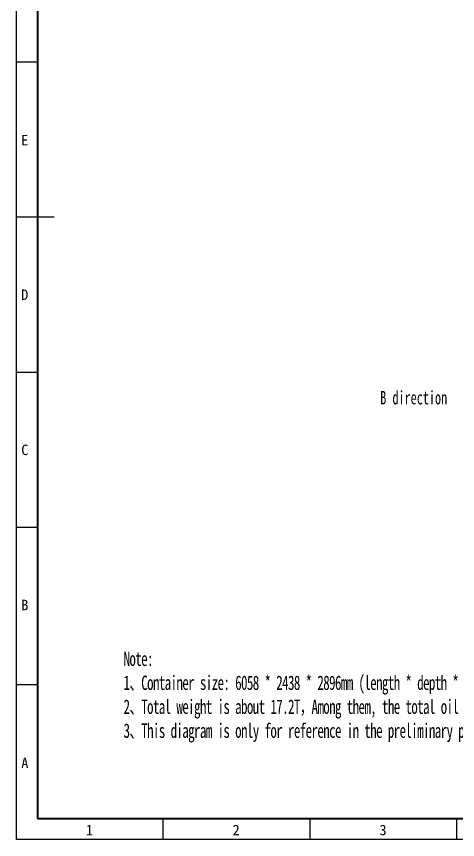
# Model space of a CAD drawing. Header units: millimetres. Extents: x 55614 to 110757, y -66981 to -47484.
# Drawn here: x 55614 to 62517, y -66981 to -54095 of the extents above; entities that cross this region are included whole.
import ezdxf

# ---------------------------------------------------------------- set-up
doc = ezdxf.new("R2010")
doc.units = ezdxf.units.MM
doc.layers.get('0').update_dxf_attribs({"lineweight": 15})
doc.layers.add('FORM', color=7, linetype='Continuous')
doc.layers.add('LY_Partlib2', color=7, linetype='Continuous')
doc.styles.add('KEHUA', font='STFANGSO.TTF')
doc.styles.add('标准', font='simsun.ttc', dxfattribs={"width": 0.667})

# ---------------------------------------------------------------- blocks, each defined once
blk = doc.blocks.new('1')
at = {"layer": 'FORM', "color": 4}
for p, q in [((1805.08, 2864.97), (1810.11, 2864.97)), ((1805.08, 2827.76), (1814.13, 2827.76)), ((1805.08, 2790.56), (1810.11, 2790.56)), ((1805.08, 2753.35), (1810.11, 2753.35)), ((1805.08, 2715.65), (1810.11, 2715.65)), ((1840.27, 2678.44), (1840.27, 2683.47)), ((1875.47, 2678.44), (1875.47, 2683.47)), ((1910.66, 2678.44), (1910.66, 2683.47))]:
    blk.add_line(p, q, dxfattribs=at)
at = {"layer": 'FORM', "color": 6}
blk.add_lwpolyline([(1805.08, 2977.08), (2227.4, 2977.08), (2227.4, 2678.44), (1805.08, 2678.44)], close=True, dxfattribs=at)
at = {"layer": 'FORM', "color": 8, "lineweight": 40}
blk.add_lwpolyline([(1810.11, 2683.47), (2222.37, 2683.47), (2222.37, 2972.06), (1810.11, 2972.06)], close=True, dxfattribs=at)
at = {"layer": 'FORM', "color": 4, "style": 'KEHUA'}
for s, height, p in [('E', 2.51, (1806.23, 2844.88)), ('D', 2.51, (1806.23, 2807.84)), ('C', 2.51, (1806.23, 2770.64)), ('B', 2.51, (1806.23, 2733.43)), ('A  ', 2.514, (1806.23, 2695.56)), ('1', 2.51, (1821.7, 2679.47)), ('2', 2.51, (1856.89, 2679.47)), ('3', 2.51, (1892.09, 2679.47))]:
    blk.add_text(s, height=height, dxfattribs=at).set_placement(p)

msp = doc.modelspace()

# ---------------------------------------------------------------- block references
at = {"layer": 'LY_Partlib2', "xscale": 65.28547535580151, "yscale": 65.28547535580151, "zscale": 65.28547535580151}
msp.add_blockref('1', (-62231.106, -241844.639), dxfattribs=at)

# ---------------------------------------------------------------- texts
at = {"color": 34, "lineweight": 15, "insert": (62354.971, -59958.082), "char_height": 210, "attachment_point": 3, "style": '标准'}
msp.add_mtext('B direction', dxfattribs=at)
at = {"color": 1, "insert": (57290.076, -64038.896), "char_height": 225, "width": 11599.13343, "attachment_point": 1, "style": '标准'}
msp.add_mtext('{\\T0.9;Note:\\P1、Container size: 6058 * 2438 * 2896mm (length * depth * height);\\P2、Total weight is about 17.2T，Among them, the total oil volume is 2.4T;\\P3、This diagram is only for reference in the preliminary plan, and the final design shall prevail;}', dxfattribs=at)

doc.saveas('drawing.dxf')
